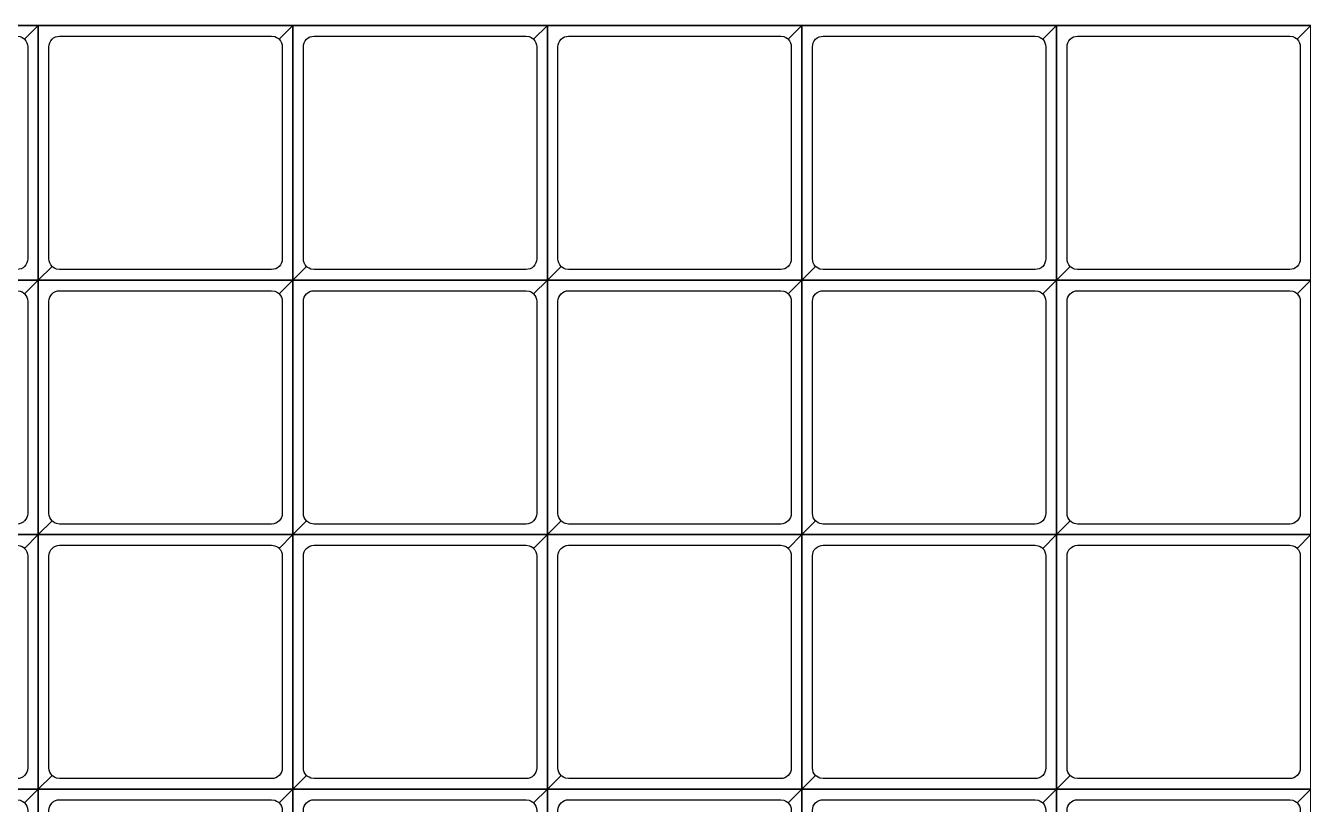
# Model space of a CAD drawing. Extents: x 67896 to 67908, y 49158.5 to 49162.6.
# Drawn here: x 67899.259 to 67902.271, y 49160.797 to 49162.633 of the extents above; entities that cross this region are included whole.
import ezdxf

# ---------------------------------------------------------------- set-up
doc = ezdxf.new("R2010")
doc.units = 0
for name, color, linetype in [('Level 1', 7, 'Continuous'), ('Level 2', 7, 'Continuous'), ('Level 3', 7, 'Continuous'), ('Level 4', 7, 'Continuous')]:
    doc.layers.add(name, color=color, linetype=linetype)

msp = doc.modelspace()

# ---------------------------------------------------------------- linework, layer by layer
at = {"layer": 'Level 1'}
for points in [[(67898.6889, 49162.0331), (67899.2889, 49162.0331), (67899.2889, 49162.6331), (67898.6889, 49162.6331)], [(67899.2889, 49162.0331), (67899.8889, 49162.0331), (67899.8889, 49162.6331), (67899.2889, 49162.6331)], [(67899.8889, 49162.0331), (67900.4889, 49162.0331), (67900.4889, 49162.6331), (67899.8889, 49162.6331)], [(67900.4889, 49162.0331), (67901.0889, 49162.0331), (67901.0889, 49162.6331), (67900.4889, 49162.6331)], [(67901.0889, 49162.0331), (67901.6889, 49162.0331), (67901.6889, 49162.6331), (67901.0889, 49162.6331)], [(67901.6889, 49162.0331), (67902.2889, 49162.0331), (67902.2889, 49162.6331), (67901.6889, 49162.6331)], [(67898.6889, 49161.4331), (67899.2889, 49161.4331), (67899.2889, 49162.0331), (67898.6889, 49162.0331)], [(67899.2889, 49161.4331), (67899.8889, 49161.4331), (67899.8889, 49162.0331), (67899.2889, 49162.0331)], [(67899.8889, 49161.4331), (67900.4889, 49161.4331), (67900.4889, 49162.0331), (67899.8889, 49162.0331)], [(67900.4889, 49161.4331), (67901.0889, 49161.4331), (67901.0889, 49162.0331), (67900.4889, 49162.0331)], [(67901.0889, 49161.4331), (67901.6889, 49161.4331), (67901.6889, 49162.0331), (67901.0889, 49162.0331)], [(67901.6889, 49161.4331), (67902.2889, 49161.4331), (67902.2889, 49162.0331), (67901.6889, 49162.0331)], [(67898.6889, 49160.8331), (67899.2889, 49160.8331), (67899.2889, 49161.4331), (67898.6889, 49161.4331)], [(67899.2889, 49160.8331), (67899.8889, 49160.8331), (67899.8889, 49161.4331), (67899.2889, 49161.4331)], [(67899.8889, 49160.8331), (67900.4889, 49160.8331), (67900.4889, 49161.4331), (67899.8889, 49161.4331)], [(67900.4889, 49160.8331), (67901.0889, 49160.8331), (67901.0889, 49161.4331), (67900.4889, 49161.4331)], [(67901.0889, 49160.8331), (67901.6889, 49160.8331), (67901.6889, 49161.4331), (67901.0889, 49161.4331)], [(67901.6889, 49160.8331), (67902.2889, 49160.8331), (67902.2889, 49161.4331), (67901.6889, 49161.4331)], [(67898.6889, 49160.2331), (67899.2889, 49160.2331), (67899.2889, 49160.8331), (67898.6889, 49160.8331)], [(67899.2889, 49160.2331), (67899.8889, 49160.2331), (67899.8889, 49160.8331), (67899.2889, 49160.8331)], [(67899.8889, 49160.2331), (67900.4889, 49160.2331), (67900.4889, 49160.8331), (67899.8889, 49160.8331)], [(67900.4889, 49160.2331), (67901.0889, 49160.2331), (67901.0889, 49160.8331), (67900.4889, 49160.8331)], [(67901.0889, 49160.2331), (67901.6889, 49160.2331), (67901.6889, 49160.8331), (67901.0889, 49160.8331)], [(67901.6889, 49160.2331), (67902.2889, 49160.2331), (67902.2889, 49160.8331), (67901.6889, 49160.8331)]]:
    msp.add_lwpolyline(points, close=True, dxfattribs=at)
at = {"layer": 'Level 2'}
for points in [[(67907.9889, 49159.0331), (67895.9889, 49159.0331), (67895.9889, 49162.6331), (67907.9889, 49162.6331)], [(67898.6889, 49162.0331), (67899.2889, 49162.0331), (67899.2889, 49162.6331), (67898.6889, 49162.6331)], [(67899.2889, 49162.0331), (67899.8889, 49162.0331), (67899.8889, 49162.6331), (67899.2889, 49162.6331)], [(67899.8889, 49162.0331), (67900.4889, 49162.0331), (67900.4889, 49162.6331), (67899.8889, 49162.6331)], [(67900.4889, 49162.0331), (67901.0889, 49162.0331), (67901.0889, 49162.6331), (67900.4889, 49162.6331)], [(67901.0889, 49162.0331), (67901.6889, 49162.0331), (67901.6889, 49162.6331), (67901.0889, 49162.6331)], [(67901.6889, 49162.0331), (67902.2889, 49162.0331), (67902.2889, 49162.6331), (67901.6889, 49162.6331)], [(67898.6889, 49161.4331), (67899.2889, 49161.4331), (67899.2889, 49162.0331), (67898.6889, 49162.0331)], [(67899.2889, 49161.4331), (67899.8889, 49161.4331), (67899.8889, 49162.0331), (67899.2889, 49162.0331)], [(67899.8889, 49161.4331), (67900.4889, 49161.4331), (67900.4889, 49162.0331), (67899.8889, 49162.0331)], [(67900.4889, 49161.4331), (67901.0889, 49161.4331), (67901.0889, 49162.0331), (67900.4889, 49162.0331)], [(67901.0889, 49161.4331), (67901.6889, 49161.4331), (67901.6889, 49162.0331), (67901.0889, 49162.0331)], [(67901.6889, 49161.4331), (67902.2889, 49161.4331), (67902.2889, 49162.0331), (67901.6889, 49162.0331)], [(67898.6889, 49160.8331), (67899.2889, 49160.8331), (67899.2889, 49161.4331), (67898.6889, 49161.4331)], [(67899.2889, 49160.8331), (67899.8889, 49160.8331), (67899.8889, 49161.4331), (67899.2889, 49161.4331)], [(67899.8889, 49160.8331), (67900.4889, 49160.8331), (67900.4889, 49161.4331), (67899.8889, 49161.4331)], [(67900.4889, 49160.8331), (67901.0889, 49160.8331), (67901.0889, 49161.4331), (67900.4889, 49161.4331)], [(67901.0889, 49160.8331), (67901.6889, 49160.8331), (67901.6889, 49161.4331), (67901.0889, 49161.4331)], [(67901.6889, 49160.8331), (67902.2889, 49160.8331), (67902.2889, 49161.4331), (67901.6889, 49161.4331)], [(67898.6889, 49160.2331), (67899.2889, 49160.2331), (67899.2889, 49160.8331), (67898.6889, 49160.8331)], [(67899.2889, 49160.2331), (67899.8889, 49160.2331), (67899.8889, 49160.8331), (67899.2889, 49160.8331)], [(67899.8889, 49160.2331), (67900.4889, 49160.2331), (67900.4889, 49160.8331), (67899.8889, 49160.8331)], [(67900.4889, 49160.2331), (67901.0889, 49160.2331), (67901.0889, 49160.8331), (67900.4889, 49160.8331)], [(67901.0889, 49160.2331), (67901.6889, 49160.2331), (67901.6889, 49160.8331), (67901.0889, 49160.8331)], [(67901.6889, 49160.2331), (67902.2889, 49160.2331), (67902.2889, 49160.8331), (67901.6889, 49160.8331)]]:
    msp.add_lwpolyline(points, close=True, dxfattribs=at)
at = {"layer": 'Level 3'}
for points in [[(67899.2889, 49162.6331), (67898.6889, 49162.6331), (67898.6889, 49162.0331), (67898.7212, 49162.0654), (67898.7181, 49162.0692), (67898.7158, 49162.0735), (67898.7144, 49162.0782), (67898.7139, 49162.0831), (67898.7139, 49162.5831), (67898.7144, 49162.588), (67898.7158, 49162.5927), (67898.7181, 49162.597), (67898.7212, 49162.6008), (67898.7212, 49162.6008), (67898.725, 49162.6039), (67898.7293, 49162.6062), (67898.734, 49162.6076), (67898.7389, 49162.6081), (67899.2389, 49162.6081), (67899.2462, 49162.607), (67899.2507, 49162.6051), (67899.2548, 49162.6024), (67899.2566, 49162.6008)], [(67899.8889, 49162.6331), (67899.2889, 49162.6331), (67899.2889, 49162.0331), (67899.3212, 49162.0654), (67899.3181, 49162.0692), (67899.3158, 49162.0735), (67899.3144, 49162.0782), (67899.3139, 49162.0831), (67899.3139, 49162.5831), (67899.3144, 49162.588), (67899.3158, 49162.5927), (67899.3181, 49162.597), (67899.3212, 49162.6008), (67899.3212, 49162.6008), (67899.325, 49162.6039), (67899.3293, 49162.6062), (67899.334, 49162.6076), (67899.3389, 49162.6081), (67899.8389, 49162.6081), (67899.8462, 49162.607), (67899.8507, 49162.6051), (67899.8548, 49162.6024), (67899.8566, 49162.6008)], [(67900.4889, 49162.6331), (67899.8889, 49162.6331), (67899.8889, 49162.0331), (67899.9212, 49162.0654), (67899.9181, 49162.0692), (67899.9158, 49162.0735), (67899.9144, 49162.0782), (67899.9139, 49162.0831), (67899.9139, 49162.5831), (67899.9144, 49162.588), (67899.9158, 49162.5927), (67899.9181, 49162.597), (67899.9212, 49162.6008), (67899.9212, 49162.6008), (67899.925, 49162.6039), (67899.9293, 49162.6062), (67899.934, 49162.6076), (67899.9389, 49162.6081), (67900.4389, 49162.6081), (67900.4462, 49162.607), (67900.4507, 49162.6051), (67900.4548, 49162.6024), (67900.4566, 49162.6008)], [(67901.0889, 49162.6331), (67900.4889, 49162.6331), (67900.4889, 49162.0331), (67900.5212, 49162.0654), (67900.5181, 49162.0692), (67900.5158, 49162.0735), (67900.5144, 49162.0782), (67900.5139, 49162.0831), (67900.5139, 49162.5831), (67900.5144, 49162.588), (67900.5158, 49162.5927), (67900.5181, 49162.597), (67900.5212, 49162.6008), (67900.5212, 49162.6008), (67900.525, 49162.6039), (67900.5293, 49162.6062), (67900.534, 49162.6076), (67900.5389, 49162.6081), (67901.0389, 49162.6081), (67901.0462, 49162.607), (67901.0507, 49162.6051), (67901.0548, 49162.6024), (67901.0566, 49162.6008)], [(67901.6889, 49162.6331), (67901.0889, 49162.6331), (67901.0889, 49162.0331), (67901.1212, 49162.0654), (67901.1181, 49162.0692), (67901.1158, 49162.0735), (67901.1144, 49162.0782), (67901.1139, 49162.0831), (67901.1139, 49162.5831), (67901.1144, 49162.588), (67901.1158, 49162.5927), (67901.1181, 49162.597), (67901.1212, 49162.6008), (67901.1212, 49162.6008), (67901.125, 49162.6039), (67901.1293, 49162.6062), (67901.134, 49162.6076), (67901.1389, 49162.6081), (67901.6389, 49162.6081), (67901.6462, 49162.607), (67901.6507, 49162.6051), (67901.6548, 49162.6024), (67901.6566, 49162.6008)], [(67902.2889, 49162.6331), (67901.6889, 49162.6331), (67901.6889, 49162.0331), (67901.7212, 49162.0654), (67901.7181, 49162.0692), (67901.7158, 49162.0735), (67901.7144, 49162.0782), (67901.7139, 49162.0831), (67901.7139, 49162.5831), (67901.7144, 49162.588), (67901.7158, 49162.5927), (67901.7181, 49162.597), (67901.7212, 49162.6008), (67901.7212, 49162.6008), (67901.725, 49162.6039), (67901.7293, 49162.6062), (67901.734, 49162.6076), (67901.7389, 49162.6081), (67902.2389, 49162.6081), (67902.2462, 49162.607), (67902.2507, 49162.6051), (67902.2548, 49162.6024), (67902.2566, 49162.6008)], [(67899.2889, 49162.0331), (67898.6889, 49162.0331), (67898.6889, 49161.4331), (67898.7212, 49161.4654), (67898.7181, 49161.4692), (67898.7158, 49161.4735), (67898.7144, 49161.4782), (67898.7139, 49161.4831), (67898.7139, 49161.9831), (67898.7144, 49161.988), (67898.7158, 49161.9927), (67898.7181, 49161.997), (67898.7212, 49162.0008), (67898.7212, 49162.0008), (67898.725, 49162.0039), (67898.7293, 49162.0062), (67898.734, 49162.0076), (67898.7389, 49162.0081), (67899.2389, 49162.0081), (67899.2462, 49162.007), (67899.2507, 49162.0051), (67899.2548, 49162.0024), (67899.2566, 49162.0008)], [(67899.8889, 49162.0331), (67899.2889, 49162.0331), (67899.2889, 49161.4331), (67899.3212, 49161.4654), (67899.3181, 49161.4692), (67899.3158, 49161.4735), (67899.3144, 49161.4782), (67899.3139, 49161.4831), (67899.3139, 49161.9831), (67899.3144, 49161.988), (67899.3158, 49161.9927), (67899.3181, 49161.997), (67899.3212, 49162.0008), (67899.3212, 49162.0008), (67899.325, 49162.0039), (67899.3293, 49162.0062), (67899.334, 49162.0076), (67899.3389, 49162.0081), (67899.8389, 49162.0081), (67899.8462, 49162.007), (67899.8507, 49162.0051), (67899.8548, 49162.0024), (67899.8566, 49162.0008)], [(67900.4889, 49162.0331), (67899.8889, 49162.0331), (67899.8889, 49161.4331), (67899.9212, 49161.4654), (67899.9181, 49161.4692), (67899.9158, 49161.4735), (67899.9144, 49161.4782), (67899.9139, 49161.4831), (67899.9139, 49161.9831), (67899.9144, 49161.988), (67899.9158, 49161.9927), (67899.9181, 49161.997), (67899.9212, 49162.0008), (67899.9212, 49162.0008), (67899.925, 49162.0039), (67899.9293, 49162.0062), (67899.934, 49162.0076), (67899.9389, 49162.0081), (67900.4389, 49162.0081), (67900.4462, 49162.007), (67900.4507, 49162.0051), (67900.4548, 49162.0024), (67900.4566, 49162.0008)], [(67901.0889, 49162.0331), (67900.4889, 49162.0331), (67900.4889, 49161.4331), (67900.5212, 49161.4654), (67900.5181, 49161.4692), (67900.5158, 49161.4735), (67900.5144, 49161.4782), (67900.5139, 49161.4831), (67900.5139, 49161.9831), (67900.5144, 49161.988), (67900.5158, 49161.9927), (67900.5181, 49161.997), (67900.5212, 49162.0008), (67900.5212, 49162.0008), (67900.525, 49162.0039), (67900.5293, 49162.0062), (67900.534, 49162.0076), (67900.5389, 49162.0081), (67901.0389, 49162.0081), (67901.0462, 49162.007), (67901.0507, 49162.0051), (67901.0548, 49162.0024), (67901.0566, 49162.0008)], [(67901.6889, 49162.0331), (67901.0889, 49162.0331), (67901.0889, 49161.4331), (67901.1212, 49161.4654), (67901.1181, 49161.4692), (67901.1158, 49161.4735), (67901.1144, 49161.4782), (67901.1139, 49161.4831), (67901.1139, 49161.9831), (67901.1144, 49161.988), (67901.1158, 49161.9927), (67901.1181, 49161.997), (67901.1212, 49162.0008), (67901.1212, 49162.0008), (67901.125, 49162.0039), (67901.1293, 49162.0062), (67901.134, 49162.0076), (67901.1389, 49162.0081), (67901.6389, 49162.0081), (67901.6462, 49162.007), (67901.6507, 49162.0051), (67901.6548, 49162.0024), (67901.6566, 49162.0008)], [(67902.2889, 49162.0331), (67901.6889, 49162.0331), (67901.6889, 49161.4331), (67901.7212, 49161.4654), (67901.7181, 49161.4692), (67901.7158, 49161.4735), (67901.7144, 49161.4782), (67901.7139, 49161.4831), (67901.7139, 49161.9831), (67901.7144, 49161.988), (67901.7158, 49161.9927), (67901.7181, 49161.997), (67901.7212, 49162.0008), (67901.7212, 49162.0008), (67901.725, 49162.0039), (67901.7293, 49162.0062), (67901.734, 49162.0076), (67901.7389, 49162.0081), (67902.2389, 49162.0081), (67902.2462, 49162.007), (67902.2507, 49162.0051), (67902.2548, 49162.0024), (67902.2566, 49162.0008)], [(67899.2889, 49161.4331), (67898.6889, 49161.4331), (67898.6889, 49160.8331), (67898.7212, 49160.8654), (67898.7181, 49160.8692), (67898.7158, 49160.8735), (67898.7144, 49160.8782), (67898.7139, 49160.8831), (67898.7139, 49161.3831), (67898.7144, 49161.388), (67898.7158, 49161.3927), (67898.7181, 49161.397), (67898.7212, 49161.4008), (67898.7212, 49161.4008), (67898.725, 49161.4039), (67898.7293, 49161.4062), (67898.734, 49161.4076), (67898.7389, 49161.4081), (67899.2389, 49161.4081), (67899.2462, 49161.407), (67899.2507, 49161.4051), (67899.2548, 49161.4024), (67899.2566, 49161.4008)], [(67899.8889, 49161.4331), (67899.2889, 49161.4331), (67899.2889, 49160.8331), (67899.3212, 49160.8654), (67899.3181, 49160.8692), (67899.3158, 49160.8735), (67899.3144, 49160.8782), (67899.3139, 49160.8831), (67899.3139, 49161.3831), (67899.3144, 49161.388), (67899.3158, 49161.3927), (67899.3181, 49161.397), (67899.3212, 49161.4008), (67899.3212, 49161.4008), (67899.325, 49161.4039), (67899.3293, 49161.4062), (67899.334, 49161.4076), (67899.3389, 49161.4081), (67899.8389, 49161.4081), (67899.8462, 49161.407), (67899.8507, 49161.4051), (67899.8548, 49161.4024), (67899.8566, 49161.4008)], [(67900.4889, 49161.4331), (67899.8889, 49161.4331), (67899.8889, 49160.8331), (67899.9212, 49160.8654), (67899.9181, 49160.8692), (67899.9158, 49160.8735), (67899.9144, 49160.8782), (67899.9139, 49160.8831), (67899.9139, 49161.3831), (67899.9144, 49161.388), (67899.9158, 49161.3927), (67899.9181, 49161.397), (67899.9212, 49161.4008), (67899.9212, 49161.4008), (67899.925, 49161.4039), (67899.9293, 49161.4062), (67899.934, 49161.4076), (67899.9389, 49161.4081), (67900.4389, 49161.4081), (67900.4462, 49161.407), (67900.4507, 49161.4051), (67900.4548, 49161.4024), (67900.4566, 49161.4008)], [(67901.0889, 49161.4331), (67900.4889, 49161.4331), (67900.4889, 49160.8331), (67900.5212, 49160.8654), (67900.5181, 49160.8692), (67900.5158, 49160.8735), (67900.5144, 49160.8782), (67900.5139, 49160.8831), (67900.5139, 49161.3831), (67900.5144, 49161.388), (67900.5158, 49161.3927), (67900.5181, 49161.397), (67900.5212, 49161.4008), (67900.5212, 49161.4008), (67900.525, 49161.4039), (67900.5293, 49161.4062), (67900.534, 49161.4076), (67900.5389, 49161.4081), (67901.0389, 49161.4081), (67901.0462, 49161.407), (67901.0507, 49161.4051), (67901.0548, 49161.4024), (67901.0566, 49161.4008)], [(67901.6889, 49161.4331), (67901.0889, 49161.4331), (67901.0889, 49160.8331), (67901.1212, 49160.8654), (67901.1181, 49160.8692), (67901.1158, 49160.8735), (67901.1144, 49160.8782), (67901.1139, 49160.8831), (67901.1139, 49161.3831), (67901.1144, 49161.388), (67901.1158, 49161.3927), (67901.1181, 49161.397), (67901.1212, 49161.4008), (67901.1212, 49161.4008), (67901.125, 49161.4039), (67901.1293, 49161.4062), (67901.134, 49161.4076), (67901.1389, 49161.4081), (67901.6389, 49161.4081), (67901.6462, 49161.407), (67901.6507, 49161.4051), (67901.6548, 49161.4024), (67901.6566, 49161.4008)], [(67902.2889, 49161.4331), (67901.6889, 49161.4331), (67901.6889, 49160.8331), (67901.7212, 49160.8654), (67901.7181, 49160.8692), (67901.7158, 49160.8735), (67901.7144, 49160.8782), (67901.7139, 49160.8831), (67901.7139, 49161.3831), (67901.7144, 49161.388), (67901.7158, 49161.3927), (67901.7181, 49161.397), (67901.7212, 49161.4008), (67901.7212, 49161.4008), (67901.725, 49161.4039), (67901.7293, 49161.4062), (67901.734, 49161.4076), (67901.7389, 49161.4081), (67902.2389, 49161.4081), (67902.2462, 49161.407), (67902.2507, 49161.4051), (67902.2548, 49161.4024), (67902.2566, 49161.4008)], [(67899.2889, 49160.8331), (67898.6889, 49160.8331), (67898.6889, 49160.2331), (67898.7212, 49160.2654), (67898.7181, 49160.2692), (67898.7158, 49160.2735), (67898.7144, 49160.2782), (67898.7139, 49160.2831), (67898.7139, 49160.7831), (67898.7144, 49160.788), (67898.7158, 49160.7927), (67898.7181, 49160.797), (67898.7212, 49160.8008), (67898.7212, 49160.8008), (67898.725, 49160.8039), (67898.7293, 49160.8062), (67898.734, 49160.8076), (67898.7389, 49160.8081), (67899.2389, 49160.8081), (67899.2462, 49160.807), (67899.2507, 49160.8051), (67899.2548, 49160.8024), (67899.2566, 49160.8008)], [(67899.8889, 49160.8331), (67899.2889, 49160.8331), (67899.2889, 49160.2331), (67899.3212, 49160.2654), (67899.3181, 49160.2692), (67899.3158, 49160.2735), (67899.3144, 49160.2782), (67899.3139, 49160.2831), (67899.3139, 49160.7831), (67899.3144, 49160.788), (67899.3158, 49160.7927), (67899.3181, 49160.797), (67899.3212, 49160.8008), (67899.3212, 49160.8008), (67899.325, 49160.8039), (67899.3293, 49160.8062), (67899.334, 49160.8076), (67899.3389, 49160.8081), (67899.8389, 49160.8081), (67899.8462, 49160.807), (67899.8507, 49160.8051), (67899.8548, 49160.8024), (67899.8566, 49160.8008)], [(67900.4889, 49160.8331), (67899.8889, 49160.8331), (67899.8889, 49160.2331), (67899.9212, 49160.2654), (67899.9181, 49160.2692), (67899.9158, 49160.2735), (67899.9144, 49160.2782), (67899.9139, 49160.2831), (67899.9139, 49160.7831), (67899.9144, 49160.788), (67899.9158, 49160.7927), (67899.9181, 49160.797), (67899.9212, 49160.8008), (67899.9212, 49160.8008), (67899.925, 49160.8039), (67899.9293, 49160.8062), (67899.934, 49160.8076), (67899.9389, 49160.8081), (67900.4389, 49160.8081), (67900.4462, 49160.807), (67900.4507, 49160.8051), (67900.4548, 49160.8024), (67900.4566, 49160.8008)], [(67901.0889, 49160.8331), (67900.4889, 49160.8331), (67900.4889, 49160.2331), (67900.5212, 49160.2654), (67900.5181, 49160.2692), (67900.5158, 49160.2735), (67900.5144, 49160.2782), (67900.5139, 49160.2831), (67900.5139, 49160.7831), (67900.5144, 49160.788), (67900.5158, 49160.7927), (67900.5181, 49160.797), (67900.5212, 49160.8008), (67900.5212, 49160.8008), (67900.525, 49160.8039), (67900.5293, 49160.8062), (67900.534, 49160.8076), (67900.5389, 49160.8081), (67901.0389, 49160.8081), (67901.0462, 49160.807), (67901.0507, 49160.8051), (67901.0548, 49160.8024), (67901.0566, 49160.8008)], [(67901.6889, 49160.8331), (67901.0889, 49160.8331), (67901.0889, 49160.2331), (67901.1212, 49160.2654), (67901.1181, 49160.2692), (67901.1158, 49160.2735), (67901.1144, 49160.2782), (67901.1139, 49160.2831), (67901.1139, 49160.7831), (67901.1144, 49160.788), (67901.1158, 49160.7927), (67901.1181, 49160.797), (67901.1212, 49160.8008), (67901.1212, 49160.8008), (67901.125, 49160.8039), (67901.1293, 49160.8062), (67901.134, 49160.8076), (67901.1389, 49160.8081), (67901.6389, 49160.8081), (67901.6462, 49160.807), (67901.6507, 49160.8051), (67901.6548, 49160.8024), (67901.6566, 49160.8008)], [(67902.2889, 49160.8331), (67901.6889, 49160.8331), (67901.6889, 49160.2331), (67901.7212, 49160.2654), (67901.7181, 49160.2692), (67901.7158, 49160.2735), (67901.7144, 49160.2782), (67901.7139, 49160.2831), (67901.7139, 49160.7831), (67901.7144, 49160.788), (67901.7158, 49160.7927), (67901.7181, 49160.797), (67901.7212, 49160.8008), (67901.7212, 49160.8008), (67901.725, 49160.8039), (67901.7293, 49160.8062), (67901.734, 49160.8076), (67901.7389, 49160.8081), (67902.2389, 49160.8081), (67902.2462, 49160.807), (67902.2507, 49160.8051), (67902.2548, 49160.8024), (67902.2566, 49160.8008)]]:
    msp.add_lwpolyline(points, close=True, dxfattribs=at)
at = {"layer": 'Level 4'}
for points in [[(67898.6889, 49162.0331), (67899.2889, 49162.0331), (67899.2889, 49162.6331), (67899.2566, 49162.6008), (67899.2597, 49162.597), (67899.262, 49162.5927), (67899.2634, 49162.588), (67899.2639, 49162.5831), (67899.2639, 49162.0831), (67899.2634, 49162.0782), (67899.262, 49162.0735), (67899.2597, 49162.0692), (67899.2566, 49162.0654), (67899.2566, 49162.0654), (67899.2528, 49162.0623), (67899.2485, 49162.06), (67899.2438, 49162.0586), (67899.2389, 49162.0581), (67898.7389, 49162.0581), (67898.7316, 49162.0592), (67898.7271, 49162.0611), (67898.723, 49162.0638), (67898.7212, 49162.0654)], [(67899.2889, 49162.0331), (67899.8889, 49162.0331), (67899.8889, 49162.6331), (67899.8566, 49162.6008), (67899.8597, 49162.597), (67899.862, 49162.5927), (67899.8634, 49162.588), (67899.8639, 49162.5831), (67899.8639, 49162.0831), (67899.8634, 49162.0782), (67899.862, 49162.0735), (67899.8597, 49162.0692), (67899.8566, 49162.0654), (67899.8566, 49162.0654), (67899.8528, 49162.0623), (67899.8485, 49162.06), (67899.8438, 49162.0586), (67899.8389, 49162.0581), (67899.3389, 49162.0581), (67899.3316, 49162.0592), (67899.3271, 49162.0611), (67899.323, 49162.0638), (67899.3212, 49162.0654)], [(67899.8889, 49162.0331), (67900.4889, 49162.0331), (67900.4889, 49162.6331), (67900.4566, 49162.6008), (67900.4597, 49162.597), (67900.462, 49162.5927), (67900.4634, 49162.588), (67900.4639, 49162.5831), (67900.4639, 49162.0831), (67900.4634, 49162.0782), (67900.462, 49162.0735), (67900.4597, 49162.0692), (67900.4566, 49162.0654), (67900.4566, 49162.0654), (67900.4528, 49162.0623), (67900.4485, 49162.06), (67900.4438, 49162.0586), (67900.4389, 49162.0581), (67899.9389, 49162.0581), (67899.9316, 49162.0592), (67899.9271, 49162.0611), (67899.923, 49162.0638), (67899.9212, 49162.0654)], [(67900.4889, 49162.0331), (67901.0889, 49162.0331), (67901.0889, 49162.6331), (67901.0566, 49162.6008), (67901.0597, 49162.597), (67901.062, 49162.5927), (67901.0634, 49162.588), (67901.0639, 49162.5831), (67901.0639, 49162.0831), (67901.0634, 49162.0782), (67901.062, 49162.0735), (67901.0597, 49162.0692), (67901.0566, 49162.0654), (67901.0566, 49162.0654), (67901.0528, 49162.0623), (67901.0485, 49162.06), (67901.0438, 49162.0586), (67901.0389, 49162.0581), (67900.5389, 49162.0581), (67900.5316, 49162.0592), (67900.5271, 49162.0611), (67900.523, 49162.0638), (67900.5212, 49162.0654)], [(67901.0889, 49162.0331), (67901.6889, 49162.0331), (67901.6889, 49162.6331), (67901.6566, 49162.6008), (67901.6597, 49162.597), (67901.662, 49162.5927), (67901.6634, 49162.588), (67901.6639, 49162.5831), (67901.6639, 49162.0831), (67901.6634, 49162.0782), (67901.662, 49162.0735), (67901.6597, 49162.0692), (67901.6566, 49162.0654), (67901.6566, 49162.0654), (67901.6528, 49162.0623), (67901.6485, 49162.06), (67901.6438, 49162.0586), (67901.6389, 49162.0581), (67901.1389, 49162.0581), (67901.1316, 49162.0592), (67901.1271, 49162.0611), (67901.123, 49162.0638), (67901.1212, 49162.0654)], [(67901.6889, 49162.0331), (67902.2889, 49162.0331), (67902.2889, 49162.6331), (67902.2566, 49162.6008), (67902.2597, 49162.597), (67902.262, 49162.5927), (67902.2634, 49162.588), (67902.2639, 49162.5831), (67902.2639, 49162.0831), (67902.2634, 49162.0782), (67902.262, 49162.0735), (67902.2597, 49162.0692), (67902.2566, 49162.0654), (67902.2566, 49162.0654), (67902.2528, 49162.0623), (67902.2485, 49162.06), (67902.2438, 49162.0586), (67902.2389, 49162.0581), (67901.7389, 49162.0581), (67901.7316, 49162.0592), (67901.7271, 49162.0611), (67901.723, 49162.0638), (67901.7212, 49162.0654)], [(67898.6889, 49161.4331), (67899.2889, 49161.4331), (67899.2889, 49162.0331), (67899.2566, 49162.0008), (67899.2597, 49161.997), (67899.262, 49161.9927), (67899.2634, 49161.988), (67899.2639, 49161.9831), (67899.2639, 49161.4831), (67899.2634, 49161.4782), (67899.262, 49161.4735), (67899.2597, 49161.4692), (67899.2566, 49161.4654), (67899.2566, 49161.4654), (67899.2528, 49161.4623), (67899.2485, 49161.46), (67899.2438, 49161.4586), (67899.2389, 49161.4581), (67898.7389, 49161.4581), (67898.7316, 49161.4592), (67898.7271, 49161.4611), (67898.723, 49161.4638), (67898.7212, 49161.4654)], [(67899.2889, 49161.4331), (67899.8889, 49161.4331), (67899.8889, 49162.0331), (67899.8566, 49162.0008), (67899.8597, 49161.997), (67899.862, 49161.9927), (67899.8634, 49161.988), (67899.8639, 49161.9831), (67899.8639, 49161.4831), (67899.8634, 49161.4782), (67899.862, 49161.4735), (67899.8597, 49161.4692), (67899.8566, 49161.4654), (67899.8566, 49161.4654), (67899.8528, 49161.4623), (67899.8485, 49161.46), (67899.8438, 49161.4586), (67899.8389, 49161.4581), (67899.3389, 49161.4581), (67899.3316, 49161.4592), (67899.3271, 49161.4611), (67899.323, 49161.4638), (67899.3212, 49161.4654)], [(67899.8889, 49161.4331), (67900.4889, 49161.4331), (67900.4889, 49162.0331), (67900.4566, 49162.0008), (67900.4597, 49161.997), (67900.462, 49161.9927), (67900.4634, 49161.988), (67900.4639, 49161.9831), (67900.4639, 49161.4831), (67900.4634, 49161.4782), (67900.462, 49161.4735), (67900.4597, 49161.4692), (67900.4566, 49161.4654), (67900.4566, 49161.4654), (67900.4528, 49161.4623), (67900.4485, 49161.46), (67900.4438, 49161.4586), (67900.4389, 49161.4581), (67899.9389, 49161.4581), (67899.9316, 49161.4592), (67899.9271, 49161.4611), (67899.923, 49161.4638), (67899.9212, 49161.4654)], [(67900.4889, 49161.4331), (67901.0889, 49161.4331), (67901.0889, 49162.0331), (67901.0566, 49162.0008), (67901.0597, 49161.997), (67901.062, 49161.9927), (67901.0634, 49161.988), (67901.0639, 49161.9831), (67901.0639, 49161.4831), (67901.0634, 49161.4782), (67901.062, 49161.4735), (67901.0597, 49161.4692), (67901.0566, 49161.4654), (67901.0566, 49161.4654), (67901.0528, 49161.4623), (67901.0485, 49161.46), (67901.0438, 49161.4586), (67901.0389, 49161.4581), (67900.5389, 49161.4581), (67900.5316, 49161.4592), (67900.5271, 49161.4611), (67900.523, 49161.4638), (67900.5212, 49161.4654)], [(67901.0889, 49161.4331), (67901.6889, 49161.4331), (67901.6889, 49162.0331), (67901.6566, 49162.0008), (67901.6597, 49161.997), (67901.662, 49161.9927), (67901.6634, 49161.988), (67901.6639, 49161.9831), (67901.6639, 49161.4831), (67901.6634, 49161.4782), (67901.662, 49161.4735), (67901.6597, 49161.4692), (67901.6566, 49161.4654), (67901.6566, 49161.4654), (67901.6528, 49161.4623), (67901.6485, 49161.46), (67901.6438, 49161.4586), (67901.6389, 49161.4581), (67901.1389, 49161.4581), (67901.1316, 49161.4592), (67901.1271, 49161.4611), (67901.123, 49161.4638), (67901.1212, 49161.4654)], [(67901.6889, 49161.4331), (67902.2889, 49161.4331), (67902.2889, 49162.0331), (67902.2566, 49162.0008), (67902.2597, 49161.997), (67902.262, 49161.9927), (67902.2634, 49161.988), (67902.2639, 49161.9831), (67902.2639, 49161.4831), (67902.2634, 49161.4782), (67902.262, 49161.4735), (67902.2597, 49161.4692), (67902.2566, 49161.4654), (67902.2566, 49161.4654), (67902.2528, 49161.4623), (67902.2485, 49161.46), (67902.2438, 49161.4586), (67902.2389, 49161.4581), (67901.7389, 49161.4581), (67901.7316, 49161.4592), (67901.7271, 49161.4611), (67901.723, 49161.4638), (67901.7212, 49161.4654)], [(67898.6889, 49160.8331), (67899.2889, 49160.8331), (67899.2889, 49161.4331), (67899.2566, 49161.4008), (67899.2597, 49161.397), (67899.262, 49161.3927), (67899.2634, 49161.388), (67899.2639, 49161.3831), (67899.2639, 49160.8831), (67899.2634, 49160.8782), (67899.262, 49160.8735), (67899.2597, 49160.8692), (67899.2566, 49160.8654), (67899.2566, 49160.8654), (67899.2528, 49160.8623), (67899.2485, 49160.86), (67899.2438, 49160.8586), (67899.2389, 49160.8581), (67898.7389, 49160.8581), (67898.7316, 49160.8592), (67898.7271, 49160.8611), (67898.723, 49160.8638), (67898.7212, 49160.8654)], [(67899.2889, 49160.8331), (67899.8889, 49160.8331), (67899.8889, 49161.4331), (67899.8566, 49161.4008), (67899.8597, 49161.397), (67899.862, 49161.3927), (67899.8634, 49161.388), (67899.8639, 49161.3831), (67899.8639, 49160.8831), (67899.8634, 49160.8782), (67899.862, 49160.8735), (67899.8597, 49160.8692), (67899.8566, 49160.8654), (67899.8566, 49160.8654), (67899.8528, 49160.8623), (67899.8485, 49160.86), (67899.8438, 49160.8586), (67899.8389, 49160.8581), (67899.3389, 49160.8581), (67899.3316, 49160.8592), (67899.3271, 49160.8611), (67899.323, 49160.8638), (67899.3212, 49160.8654)], [(67899.8889, 49160.8331), (67900.4889, 49160.8331), (67900.4889, 49161.4331), (67900.4566, 49161.4008), (67900.4597, 49161.397), (67900.462, 49161.3927), (67900.4634, 49161.388), (67900.4639, 49161.3831), (67900.4639, 49160.8831), (67900.4634, 49160.8782), (67900.462, 49160.8735), (67900.4597, 49160.8692), (67900.4566, 49160.8654), (67900.4566, 49160.8654), (67900.4528, 49160.8623), (67900.4485, 49160.86), (67900.4438, 49160.8586), (67900.4389, 49160.8581), (67899.9389, 49160.8581), (67899.9316, 49160.8592), (67899.9271, 49160.8611), (67899.923, 49160.8638), (67899.9212, 49160.8654)], [(67900.4889, 49160.8331), (67901.0889, 49160.8331), (67901.0889, 49161.4331), (67901.0566, 49161.4008), (67901.0597, 49161.397), (67901.062, 49161.3927), (67901.0634, 49161.388), (67901.0639, 49161.3831), (67901.0639, 49160.8831), (67901.0634, 49160.8782), (67901.062, 49160.8735), (67901.0597, 49160.8692), (67901.0566, 49160.8654), (67901.0566, 49160.8654), (67901.0528, 49160.8623), (67901.0485, 49160.86), (67901.0438, 49160.8586), (67901.0389, 49160.8581), (67900.5389, 49160.8581), (67900.5316, 49160.8592), (67900.5271, 49160.8611), (67900.523, 49160.8638), (67900.5212, 49160.8654)], [(67901.0889, 49160.8331), (67901.6889, 49160.8331), (67901.6889, 49161.4331), (67901.6566, 49161.4008), (67901.6597, 49161.397), (67901.662, 49161.3927), (67901.6634, 49161.388), (67901.6639, 49161.3831), (67901.6639, 49160.8831), (67901.6634, 49160.8782), (67901.662, 49160.8735), (67901.6597, 49160.8692), (67901.6566, 49160.8654), (67901.6566, 49160.8654), (67901.6528, 49160.8623), (67901.6485, 49160.86), (67901.6438, 49160.8586), (67901.6389, 49160.8581), (67901.1389, 49160.8581), (67901.1316, 49160.8592), (67901.1271, 49160.8611), (67901.123, 49160.8638), (67901.1212, 49160.8654)], [(67901.6889, 49160.8331), (67902.2889, 49160.8331), (67902.2889, 49161.4331), (67902.2566, 49161.4008), (67902.2597, 49161.397), (67902.262, 49161.3927), (67902.2634, 49161.388), (67902.2639, 49161.3831), (67902.2639, 49160.8831), (67902.2634, 49160.8782), (67902.262, 49160.8735), (67902.2597, 49160.8692), (67902.2566, 49160.8654), (67902.2566, 49160.8654), (67902.2528, 49160.8623), (67902.2485, 49160.86), (67902.2438, 49160.8586), (67902.2389, 49160.8581), (67901.7389, 49160.8581), (67901.7316, 49160.8592), (67901.7271, 49160.8611), (67901.723, 49160.8638), (67901.7212, 49160.8654)], [(67898.6889, 49160.2331), (67899.2889, 49160.2331), (67899.2889, 49160.8331), (67899.2566, 49160.8008), (67899.2597, 49160.797), (67899.262, 49160.7927), (67899.2634, 49160.788), (67899.2639, 49160.7831), (67899.2639, 49160.2831), (67899.2634, 49160.2782), (67899.262, 49160.2735), (67899.2597, 49160.2692), (67899.2566, 49160.2654), (67899.2566, 49160.2654), (67899.2528, 49160.2623), (67899.2485, 49160.26), (67899.2438, 49160.2586), (67899.2389, 49160.2581), (67898.7389, 49160.2581), (67898.7316, 49160.2592), (67898.7271, 49160.2611), (67898.723, 49160.2638), (67898.7212, 49160.2654)], [(67899.2889, 49160.2331), (67899.8889, 49160.2331), (67899.8889, 49160.8331), (67899.8566, 49160.8008), (67899.8597, 49160.797), (67899.862, 49160.7927), (67899.8634, 49160.788), (67899.8639, 49160.7831), (67899.8639, 49160.2831), (67899.8634, 49160.2782), (67899.862, 49160.2735), (67899.8597, 49160.2692), (67899.8566, 49160.2654), (67899.8566, 49160.2654), (67899.8528, 49160.2623), (67899.8485, 49160.26), (67899.8438, 49160.2586), (67899.8389, 49160.2581), (67899.3389, 49160.2581), (67899.3316, 49160.2592), (67899.3271, 49160.2611), (67899.323, 49160.2638), (67899.3212, 49160.2654)], [(67899.8889, 49160.2331), (67900.4889, 49160.2331), (67900.4889, 49160.8331), (67900.4566, 49160.8008), (67900.4597, 49160.797), (67900.462, 49160.7927), (67900.4634, 49160.788), (67900.4639, 49160.7831), (67900.4639, 49160.2831), (67900.4634, 49160.2782), (67900.462, 49160.2735), (67900.4597, 49160.2692), (67900.4566, 49160.2654), (67900.4566, 49160.2654), (67900.4528, 49160.2623), (67900.4485, 49160.26), (67900.4438, 49160.2586), (67900.4389, 49160.2581), (67899.9389, 49160.2581), (67899.9316, 49160.2592), (67899.9271, 49160.2611), (67899.923, 49160.2638), (67899.9212, 49160.2654)], [(67900.4889, 49160.2331), (67901.0889, 49160.2331), (67901.0889, 49160.8331), (67901.0566, 49160.8008), (67901.0597, 49160.797), (67901.062, 49160.7927), (67901.0634, 49160.788), (67901.0639, 49160.7831), (67901.0639, 49160.2831), (67901.0634, 49160.2782), (67901.062, 49160.2735), (67901.0597, 49160.2692), (67901.0566, 49160.2654), (67901.0566, 49160.2654), (67901.0528, 49160.2623), (67901.0485, 49160.26), (67901.0438, 49160.2586), (67901.0389, 49160.2581), (67900.5389, 49160.2581), (67900.5316, 49160.2592), (67900.5271, 49160.2611), (67900.523, 49160.2638), (67900.5212, 49160.2654)], [(67901.0889, 49160.2331), (67901.6889, 49160.2331), (67901.6889, 49160.8331), (67901.6566, 49160.8008), (67901.6597, 49160.797), (67901.662, 49160.7927), (67901.6634, 49160.788), (67901.6639, 49160.7831), (67901.6639, 49160.2831), (67901.6634, 49160.2782), (67901.662, 49160.2735), (67901.6597, 49160.2692), (67901.6566, 49160.2654), (67901.6566, 49160.2654), (67901.6528, 49160.2623), (67901.6485, 49160.26), (67901.6438, 49160.2586), (67901.6389, 49160.2581), (67901.1389, 49160.2581), (67901.1316, 49160.2592), (67901.1271, 49160.2611), (67901.123, 49160.2638), (67901.1212, 49160.2654)], [(67901.6889, 49160.2331), (67902.2889, 49160.2331), (67902.2889, 49160.8331), (67902.2566, 49160.8008), (67902.2597, 49160.797), (67902.262, 49160.7927), (67902.2634, 49160.788), (67902.2639, 49160.7831), (67902.2639, 49160.2831), (67902.2634, 49160.2782), (67902.262, 49160.2735), (67902.2597, 49160.2692), (67902.2566, 49160.2654), (67902.2566, 49160.2654), (67902.2528, 49160.2623), (67902.2485, 49160.26), (67902.2438, 49160.2586), (67902.2389, 49160.2581), (67901.7389, 49160.2581), (67901.7316, 49160.2592), (67901.7271, 49160.2611), (67901.723, 49160.2638), (67901.7212, 49160.2654)]]:
    msp.add_lwpolyline(points, close=True, dxfattribs=at)

doc.saveas('drawing.dxf')
